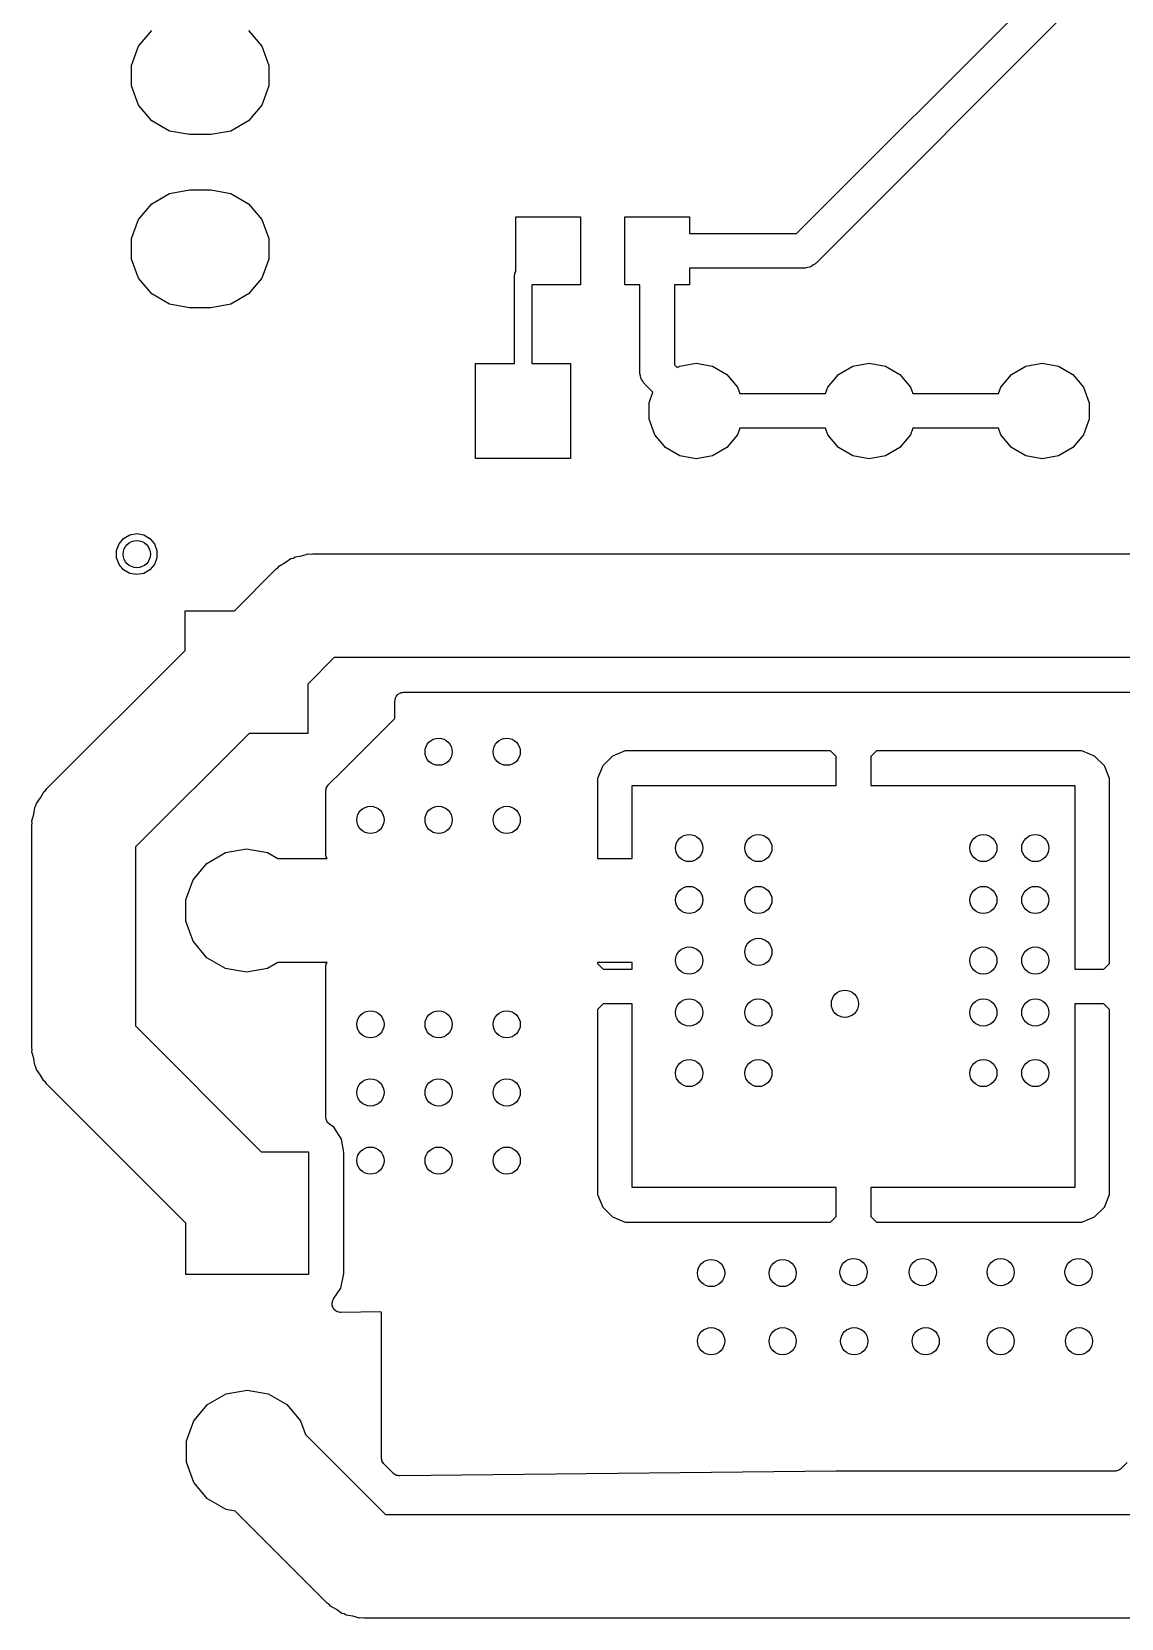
# Model space of a CAD drawing. Extents: x 10 to 287, y -200 to -10.
# Drawn here: x 81.03 to 97.02, y -140.72 to -117.43 of the extents above; entities that cross this region are included whole.
import ezdxf

# ---------------------------------------------------------------- set-up
doc = ezdxf.new("R2010")
doc.units = 0
doc.header["$MEASUREMENT"] = 0
doc.layers.add('BLACK', color=7, linetype='CONTINUOUS')

msp = doc.modelspace()

# ---------------------------------------------------------------- linework, layer by layer
at = {"layer": 'Black'}
for p, q in [((92.2548, -120.396), (95.9798, -116.671)), ((96.3408, -117.028), (92.5396, -120.83)), ((82.5958, -117.648), (82.7886, -117.418)), ((84.2114, -117.418), (84.4042, -117.648)), ((82.4932, -117.93), (82.5958, -117.648)), ((84.4042, -117.648), (84.5068, -117.93)), ((82.4932, -118.23), (82.4932, -117.93)), ((84.5068, -117.93), (84.5068, -118.23)), ((82.5958, -118.512), (82.4932, -118.23)), ((84.5068, -118.23), (84.4042, -118.512)), ((82.7886, -118.742), (82.5958, -118.512)), ((84.4042, -118.512), (84.2114, -118.742)), ((83.0483, -118.892), (82.7886, -118.742)), ((83.3437, -118.944), (83.0483, -118.892)), ((83.6563, -118.944), (83.3437, -118.944)), ((83.9517, -118.892), (83.6563, -118.944)), ((84.2114, -118.742), (83.9517, -118.892)), ((82.7886, -119.958), (83.0483, -119.808)), ((83.0483, -119.808), (83.3437, -119.756)), ((83.3437, -119.756), (83.6563, -119.756)), ((83.6563, -119.756), (83.9517, -119.808)), ((83.9517, -119.808), (84.2114, -119.958)), ((82.5958, -120.188), (82.7886, -119.958)), ((84.2114, -119.958), (84.4042, -120.188)), ((82.4932, -120.47), (82.5958, -120.188)), ((84.4042, -120.188), (84.5068, -120.47)), ((88.1329, -120.953), (88.1329, -120.15)), ((88.1329, -120.15), (89.0829, -120.15)), ((89.0829, -120.15), (89.0829, -121.15)), ((89.7331, -121.15), (89.7331, -120.15)), ((89.7331, -120.15), (90.6831, -120.15)), ((90.6831, -120.15), (90.6831, -120.396)), ((82.4932, -120.77), (82.4932, -120.47)), ((84.5068, -120.47), (84.5068, -120.77)), ((90.6831, -120.396), (92.2548, -120.396)), ((82.5958, -121.052), (82.4932, -120.77)), ((84.5068, -120.77), (84.4042, -121.052)), ((92.5396, -120.83), (92.5305, -120.836)), ((82.7886, -121.282), (82.5958, -121.052)), ((84.4042, -121.052), (84.2114, -121.282)), ((88.1126, -121.018), (88.1136, -121.013)), ((88.1126, -122.301), (88.1126, -121.018)), ((88.1131, -121.007), (88.1174, -120.991)), ((88.1136, -121.013), (88.1131, -121.007)), ((88.1174, -120.991), (88.1203, -120.975)), ((88.1203, -120.975), (88.1231, -120.97)), ((88.1231, -120.97), (88.1245, -120.965)), ((88.1245, -120.965), (88.1329, -120.953)), ((92.36, -120.904), (90.6831, -120.904)), ((90.6831, -120.904), (90.6831, -121.15)), ((92.371, -120.902), (92.36, -120.904)), ((92.3821, -120.903), (92.371, -120.902)), ((92.4142, -120.894), (92.3821, -120.903)), ((92.4469, -120.889), (92.4142, -120.894)), ((92.4566, -120.883), (92.4469, -120.889)), ((92.4673, -120.88), (92.4566, -120.883)), ((92.4945, -120.861), (92.4673, -120.88)), ((92.5233, -120.845), (92.4945, -120.861)), ((92.5305, -120.836), (92.5233, -120.845)), ((83.0483, -121.432), (82.7886, -121.282)), ((84.2114, -121.282), (83.9517, -121.432)), ((89.0829, -121.15), (88.3666, -121.15)), ((88.3666, -121.15), (88.3666, -122.301)), ((89.9541, -121.15), (89.7331, -121.15)), ((89.9541, -122.428), (89.9541, -121.15)), ((90.6831, -121.15), (90.4621, -121.15)), ((90.4621, -121.15), (90.4621, -122.323)), ((83.3437, -121.484), (83.0483, -121.432)), ((83.6563, -121.484), (83.3437, -121.484)), ((83.9517, -121.432), (83.6563, -121.484)), ((87.5411, -123.698), (87.5411, -122.301)), ((87.5411, -122.301), (88.1126, -122.301)), ((88.3666, -122.301), (88.9381, -122.301)), ((88.9381, -122.301), (88.9381, -123.698)), ((89.956, -122.439), (89.9541, -122.428)), ((89.9551, -122.45), (89.956, -122.439)), ((89.9637, -122.482), (89.9551, -122.45)), ((90.4621, -122.323), (90.5018, -122.363)), ((90.5018, -122.363), (90.5398, -122.341)), ((90.5398, -122.341), (90.7796, -122.298)), ((90.7796, -122.298), (91.0194, -122.341)), ((91.0194, -122.341), (91.2303, -122.462)), ((91.2303, -122.462), (91.3868, -122.649)), ((92.7124, -122.649), (92.8689, -122.462)), ((92.8689, -122.462), (93.0798, -122.341)), ((93.0798, -122.341), (93.3196, -122.298)), ((93.3196, -122.298), (93.5594, -122.341)), ((93.5594, -122.341), (93.7703, -122.462)), ((93.7703, -122.462), (93.9268, -122.649)), ((95.2524, -122.649), (95.4089, -122.462)), ((95.4089, -122.462), (95.6198, -122.341)), ((95.6198, -122.341), (95.8596, -122.298)), ((95.8596, -122.298), (96.0994, -122.341)), ((96.0994, -122.341), (96.3103, -122.462)), ((96.3103, -122.462), (96.4668, -122.649)), ((89.9694, -122.515), (89.9637, -122.482)), ((89.975, -122.525), (89.9694, -122.515)), ((89.9779, -122.535), (89.975, -122.525)), ((89.9969, -122.563), (89.9779, -122.535)), ((90.0135, -122.591), (89.9969, -122.563)), ((90.0221, -122.598), (90.0135, -122.591)), ((90.0285, -122.608), (90.0221, -122.598)), ((90.145, -122.724), (90.0285, -122.608)), ((91.3868, -122.649), (91.422, -122.745)), ((92.6772, -122.745), (92.7124, -122.649)), ((93.9268, -122.649), (93.962, -122.745)), ((95.2172, -122.745), (95.2524, -122.649)), ((96.4668, -122.649), (96.5501, -122.878)), ((90.0891, -122.878), (90.145, -122.724)), ((90.0891, -123.121), (90.0891, -122.878)), ((91.422, -122.745), (92.6772, -122.745)), ((93.962, -122.745), (95.2172, -122.745)), ((96.5501, -122.878), (96.5501, -123.121)), ((90.1724, -123.35), (90.0891, -123.121)), ((96.5501, -123.121), (96.4668, -123.35)), ((90.3289, -123.537), (90.1724, -123.35)), ((91.3868, -123.35), (91.2303, -123.537)), ((91.422, -123.253), (91.3868, -123.35)), ((92.6772, -123.253), (91.422, -123.253)), ((92.7124, -123.35), (92.6772, -123.253)), ((92.8689, -123.537), (92.7124, -123.35)), ((93.9268, -123.35), (93.7703, -123.537)), ((93.962, -123.253), (93.9268, -123.35)), ((95.2172, -123.253), (93.962, -123.253)), ((95.2524, -123.35), (95.2172, -123.253)), ((95.4089, -123.537), (95.2524, -123.35)), ((96.4668, -123.35), (96.3103, -123.537)), ((90.5398, -123.658), (90.3289, -123.537)), ((91.2303, -123.537), (91.0194, -123.658)), ((93.0798, -123.658), (92.8689, -123.537)), ((93.7703, -123.537), (93.5594, -123.658)), ((95.6198, -123.658), (95.4089, -123.537)), ((96.3103, -123.537), (96.0994, -123.658)), ((88.9381, -123.698), (87.5411, -123.698)), ((90.7796, -123.701), (90.5398, -123.658)), ((91.0194, -123.658), (90.7796, -123.701)), ((93.3196, -123.701), (93.0798, -123.658)), ((93.5594, -123.658), (93.3196, -123.701)), ((95.8596, -123.701), (95.6198, -123.658)), ((96.0994, -123.658), (95.8596, -123.701)), ((82.2737, -125.048), (82.3094, -124.95)), ((82.3094, -124.95), (82.3766, -124.87)), ((82.3766, -124.87), (82.4671, -124.817)), ((82.4671, -124.817), (82.57, -124.799)), ((82.57, -124.799), (82.6729, -124.817)), ((82.6729, -124.817), (82.7634, -124.87)), ((82.7634, -124.87), (82.8306, -124.95)), ((82.8306, -124.95), (82.8663, -125.048)), ((82.2737, -125.152), (82.2737, -125.048)), ((82.3094, -125.25), (82.2737, -125.152)), ((82.3766, -125.33), (82.3094, -125.25)), ((82.8306, -125.25), (82.7634, -125.33)), ((82.8663, -125.152), (82.8306, -125.25)), ((82.8663, -125.048), (82.8663, -125.152)), ((84.6632, -125.273), (84.7494, -125.223)), ((84.7494, -125.223), (84.831, -125.166)), ((84.831, -125.166), (84.8633, -125.158)), ((84.8633, -125.158), (84.8924, -125.141)), ((84.8924, -125.141), (84.9904, -125.124)), ((84.9904, -125.124), (85.0866, -125.098)), ((85.0866, -125.098), (85.12, -125.101)), ((85.12, -125.101), (85.153, -125.095)), ((85.153, -125.095), (85.363, -125.095)), ((85.363, -125.095), (101.347, -125.095)), ((82.4671, -125.383), (82.3766, -125.33)), ((82.57, -125.401), (82.4671, -125.383)), ((82.6729, -125.383), (82.57, -125.401)), ((82.7634, -125.33), (82.6729, -125.383)), ((84.0024, -125.93), (84.6142, -125.318)), ((84.6142, -125.318), (84.6416, -125.299)), ((84.6416, -125.299), (84.6632, -125.273)), ((83.28, -126.512), (83.28, -125.93)), ((83.28, -125.93), (84.0024, -125.93)), ((81.2512, -128.541), (83.28, -126.512)), ((85.4686, -126.619), (85.08, -127.008)), ((101.347, -126.619), (85.4686, -126.619)), ((85.08, -127.008), (85.08, -127.73)), ((86.36, -127.254), (86.3619, -127.243)), ((86.36, -127.496), (86.36, -127.254)), ((86.3619, -127.232), (86.3657, -127.222)), ((86.3619, -127.243), (86.3619, -127.232)), ((86.3657, -127.222), (86.3677, -127.211)), ((86.3677, -127.211), (86.3732, -127.201)), ((86.3732, -127.201), (86.377, -127.191)), ((86.377, -127.191), (86.3842, -127.182)), ((86.3842, -127.182), (86.3897, -127.172)), ((86.3897, -127.172), (86.3982, -127.165)), ((86.3982, -127.165), (86.4054, -127.157)), ((86.4054, -127.157), (86.415, -127.151)), ((86.415, -127.151), (86.4235, -127.144)), ((86.4235, -127.144), (86.4339, -127.14)), ((86.4339, -127.14), (86.4436, -127.135)), ((86.4436, -127.135), (86.4545, -127.133)), ((86.4545, -127.133), (86.4649, -127.129)), ((86.4649, -127.129), (86.4761, -127.129)), ((86.4761, -127.129), (86.487, -127.127)), ((86.487, -127.127), (97.409, -127.127)), ((85.5893, -128.279), (86.351, -127.517)), ((86.351, -127.517), (86.3579, -127.507)), ((86.3579, -127.507), (86.36, -127.496)), ((84.2176, -127.73), (82.552, -129.396)), ((85.08, -127.73), (84.2176, -127.73)), ((89.74, -127.987), (89.5533, -128.064)), ((92.7526, -127.987), (89.74, -127.987)), ((92.837, -128.071), (92.7526, -127.987)), ((93.4294, -127.987), (93.345, -128.071)), ((96.442, -127.987), (93.4294, -127.987)), ((96.6287, -128.064), (96.442, -127.987)), ((85.3812, -128.487), (85.5893, -128.279)), ((85.5893, -128.279), (85.5893, -128.279)), ((89.4104, -128.207), (89.3331, -128.394)), ((89.5533, -128.064), (89.4104, -128.207)), ((92.837, -128.495), (92.837, -128.071)), ((93.345, -128.071), (93.345, -128.495)), ((96.7716, -128.207), (96.6287, -128.064)), ((96.8489, -128.394), (96.7716, -128.207)), ((85.3559, -128.523), (85.3654, -128.509)), ((85.3654, -128.509), (85.3737, -128.495)), ((85.3737, -128.495), (85.378, -128.491)), ((85.378, -128.491), (85.3812, -128.487)), ((89.3331, -128.394), (89.3331, -129.568)), ((89.8411, -129.568), (89.8411, -128.495)), ((89.8411, -128.495), (92.837, -128.495)), ((93.345, -128.495), (96.3409, -128.495)), ((96.3409, -128.495), (96.3409, -131.191)), ((96.8489, -131.107), (96.8489, -128.394)), ((81.0994, -128.758), (81.1565, -128.676)), ((81.1565, -128.676), (81.2063, -128.59)), ((81.2063, -128.59), (81.232, -128.569)), ((81.232, -128.569), (81.2512, -128.541)), ((85.344, -128.577), (85.345, -128.571)), ((85.344, -129.5), (85.344, -128.577)), ((85.3445, -128.566), (85.3488, -128.55)), ((85.345, -128.571), (85.3445, -128.566)), ((85.3488, -128.55), (85.3517, -128.533)), ((85.3517, -128.533), (85.3545, -128.528)), ((85.3545, -128.528), (85.3559, -128.523)), ((81.0309, -129.014), (81.0567, -128.917)), ((81.0567, -128.917), (81.074, -128.819)), ((81.074, -128.819), (81.0907, -128.79)), ((81.0907, -128.79), (81.0994, -128.758)), ((81.028, -129.08), (81.0338, -129.047)), ((81.028, -132.34), (81.028, -129.08)), ((81.0338, -129.047), (81.0309, -129.014)), ((82.552, -129.396), (82.552, -132.024)), ((83.871, -129.481), (84.18, -129.427)), ((84.18, -129.427), (84.489, -129.481)), ((83.3976, -129.878), (83.5993, -129.638)), ((83.5993, -129.638), (83.871, -129.481)), ((84.489, -129.481), (84.6396, -129.568)), ((84.6396, -129.568), (85.3638, -129.568)), ((85.3462, -129.513), (85.344, -129.5)), ((85.3465, -129.526), (85.3462, -129.513)), ((85.35, -129.534), (85.3465, -129.526)), ((85.3517, -129.544), (85.35, -129.534)), ((85.358, -129.555), (85.3517, -129.544)), ((85.3626, -129.567), (85.358, -129.555)), ((85.3638, -129.568), (85.3626, -129.567)), ((89.3331, -129.568), (89.8411, -129.568)), ((83.2903, -130.173), (83.3976, -129.878)), ((83.2903, -130.487), (83.2903, -130.173)), ((83.3976, -130.782), (83.2903, -130.487)), ((83.5993, -131.022), (83.3976, -130.782)), ((83.871, -131.179), (83.5993, -131.022)), ((84.18, -131.233), (83.871, -131.179)), ((84.489, -131.179), (84.18, -131.233)), ((84.6396, -131.092), (84.489, -131.179)), ((85.3638, -131.092), (84.6396, -131.092)), ((85.344, -131.16), (85.3462, -131.147)), ((85.344, -131.731), (85.344, -131.16)), ((85.3462, -131.147), (85.3465, -131.134)), ((85.3465, -131.134), (85.35, -131.126)), ((85.35, -131.126), (85.3517, -131.116)), ((85.3517, -131.116), (85.358, -131.105)), ((85.358, -131.105), (85.3626, -131.093)), ((85.3626, -131.093), (85.3638, -131.092)), ((89.3331, -131.092), (89.3331, -131.107)), ((89.8411, -131.092), (89.3331, -131.092)), ((89.3331, -131.107), (89.4174, -131.191)), ((89.4174, -131.191), (89.8411, -131.191)), ((89.8411, -131.191), (89.8411, -131.092)), ((96.3409, -131.191), (96.7646, -131.191)), ((96.7646, -131.191), (96.8489, -131.107)), ((85.344, -133.222), (85.344, -131.731)), ((89.4174, -131.699), (89.3331, -131.783)), ((89.8411, -131.699), (89.4174, -131.699)), ((89.8411, -134.395), (89.8411, -131.699)), ((96.3409, -131.699), (96.3409, -134.395)), ((96.7646, -131.699), (96.3409, -131.699)), ((96.8489, -131.783), (96.7646, -131.699)), ((89.3331, -131.783), (89.3331, -134.496)), ((96.8489, -134.496), (96.8489, -131.783)), ((82.552, -132.024), (84.3976, -133.87)), ((81.0338, -132.373), (81.028, -132.34)), ((81.0309, -132.406), (81.0338, -132.373)), ((81.0567, -132.503), (81.0309, -132.406)), ((81.074, -132.601), (81.0567, -132.503)), ((81.0907, -132.63), (81.074, -132.601)), ((81.0994, -132.662), (81.0907, -132.63)), ((81.1565, -132.744), (81.0994, -132.662)), ((81.2063, -132.83), (81.1565, -132.744)), ((81.232, -132.851), (81.2063, -132.83)), ((81.2512, -132.879), (81.232, -132.851)), ((83.29, -134.918), (81.2512, -132.879)), ((85.3441, -133.223), (85.344, -133.222)), ((85.344, -133.224), (85.3441, -133.223)), ((85.3452, -133.364), (85.344, -133.224)), ((85.3483, -133.38), (85.3452, -133.364)), ((85.3499, -133.397), (85.3483, -133.38)), ((85.3523, -133.402), (85.3499, -133.397)), ((85.3533, -133.407), (85.3523, -133.402)), ((85.3618, -133.422), (85.3533, -133.407)), ((85.369, -133.437), (85.3618, -133.422)), ((85.3729, -133.44), (85.369, -133.437)), ((85.3756, -133.445), (85.3729, -133.44)), ((85.3886, -133.456), (85.3756, -133.445)), ((85.4006, -133.467), (85.3886, -133.456)), ((85.4612, -133.509), (85.4006, -133.467)), ((85.5729, -133.683), (85.4612, -133.509)), ((84.3976, -133.87), (85.09, -133.87)), ((85.09, -133.87), (85.09, -135.67)), ((85.6104, -133.882), (85.5729, -133.683)), ((85.6104, -135.657), (85.6104, -133.882)), ((89.3331, -134.496), (89.4104, -134.683)), ((92.837, -134.395), (89.8411, -134.395)), ((92.837, -134.819), (92.837, -134.395)), ((96.3409, -134.395), (93.345, -134.395)), ((93.345, -134.395), (93.345, -134.819)), ((96.7716, -134.683), (96.8489, -134.496)), ((89.4104, -134.683), (89.5533, -134.826)), ((96.6287, -134.826), (96.7716, -134.683)), ((83.29, -135.67), (83.29, -134.918)), ((89.5533, -134.826), (89.74, -134.903)), ((89.74, -134.903), (92.7526, -134.903)), ((92.7526, -134.903), (92.837, -134.819)), ((93.345, -134.819), (93.4294, -134.903)), ((93.4294, -134.903), (96.442, -134.903)), ((96.442, -134.903), (96.6287, -134.826)), ((85.09, -135.67), (83.29, -135.67)), ((85.5671, -135.871), (85.6104, -135.657)), ((85.4595, -136.029), (85.5671, -135.871)), ((85.438, -136.113), (85.4392, -136.097)), ((85.4395, -136.118), (85.438, -136.113)), ((85.439, -136.08), (85.4409, -136.075)), ((85.4392, -136.097), (85.439, -136.08)), ((85.4396, -136.124), (85.4395, -136.118)), ((85.4454, -136.14), (85.4396, -136.124)), ((85.4409, -136.075), (85.4413, -136.069)), ((85.4413, -136.069), (85.4481, -136.054)), ((85.4499, -136.156), (85.4454, -136.14)), ((85.4481, -136.054), (85.4536, -136.038)), ((85.4532, -136.16), (85.4499, -136.156)), ((85.4552, -136.165), (85.4532, -136.16)), ((85.4536, -136.038), (85.4572, -136.034)), ((85.466, -136.178), (85.4552, -136.165)), ((85.4572, -136.034), (85.4595, -136.029)), ((85.4756, -136.191), (85.466, -136.178)), ((85.4803, -136.195), (85.4756, -136.191)), ((85.484, -136.199), (85.4803, -136.195)), ((85.4984, -136.207), (85.484, -136.199)), ((85.512, -136.216), (85.4984, -136.207)), ((85.5175, -136.218), (85.512, -136.216)), ((85.5224, -136.22), (85.5175, -136.218)), ((85.5388, -136.223), (85.5224, -136.22)), ((85.5548, -136.227), (85.5388, -136.223)), ((85.5604, -136.227), (85.5548, -136.227)), ((85.566, -136.228), (85.5604, -136.227)), ((86.1478, -136.22), (85.566, -136.228)), ((86.1578, -136.222), (86.1478, -136.22)), ((86.16, -136.233), (86.1578, -136.222)), ((86.16, -137.549), (86.16, -136.233)), ((83.4076, -137.818), (83.6093, -137.578)), ((83.6093, -137.578), (83.881, -137.421)), ((83.881, -137.421), (84.19, -137.367)), ((84.19, -137.367), (84.499, -137.421)), ((84.499, -137.421), (84.7707, -137.578)), ((84.7707, -137.578), (84.9724, -137.818)), ((86.16, -138.361), (86.16, -137.549)), ((83.3003, -138.113), (83.4076, -137.818)), ((84.9724, -137.818), (85.0448, -138.017)), ((85.0448, -138.017), (86.2196, -139.192)), ((83.3003, -138.427), (83.3003, -138.113)), ((83.4076, -138.722), (83.3003, -138.427)), ((86.161, -138.367), (86.16, -138.361)), ((86.1605, -138.372), (86.161, -138.367)), ((86.1648, -138.388), (86.1605, -138.372)), ((86.1677, -138.405), (86.1648, -138.388)), ((86.1705, -138.41), (86.1677, -138.405)), ((86.1719, -138.415), (86.1705, -138.41)), ((86.1814, -138.429), (86.1719, -138.415)), ((86.1897, -138.443), (86.1814, -138.429)), ((86.194, -138.447), (86.1897, -138.443)), ((86.1972, -138.451), (86.194, -138.447)), ((86.3359, -138.59), (86.1972, -138.451)), ((97.0093, -138.527), (96.9949, -138.536)), ((97.0129, -138.523), (97.0093, -138.527)), ((97.0175, -138.52), (97.0129, -138.523)), ((97.1073, -138.43), (97.0175, -138.52)), ((83.6093, -138.962), (83.4076, -138.722)), ((86.3411, -138.593), (86.3359, -138.59)), ((86.3452, -138.598), (86.3411, -138.593)), ((86.359, -138.606), (86.3452, -138.598)), ((86.3721, -138.615), (86.359, -138.606)), ((86.3781, -138.617), (86.3721, -138.615)), ((86.3836, -138.62), (86.3781, -138.617)), ((86.3993, -138.622), (86.3836, -138.62)), ((86.4147, -138.627), (86.3993, -138.622)), ((86.4209, -138.626), (86.4147, -138.627)), ((86.4271, -138.627), (86.4209, -138.626)), ((92.8366, -138.557), (86.4271, -138.627)), ((92.8374, -138.557), (92.8366, -138.557)), ((96.9277, -138.557), (92.8374, -138.557)), ((96.9332, -138.556), (96.9277, -138.557)), ((96.9387, -138.557), (96.9332, -138.556)), ((96.9548, -138.552), (96.9387, -138.557)), ((96.9711, -138.549), (96.9548, -138.552)), ((96.9759, -138.547), (96.9711, -138.549)), ((96.9813, -138.545), (96.9759, -138.547)), ((96.9949, -138.536), (96.9813, -138.545)), ((83.881, -139.119), (83.6093, -138.962)), ((84.0149, -139.143), (83.881, -139.119)), ((85.3652, -140.493), (84.0149, -139.143)), ((86.2196, -139.192), (88.519, -139.192)), ((88.519, -139.192), (100.838, -139.192)), ((85.3926, -140.512), (85.3652, -140.493)), ((85.4142, -140.538), (85.3926, -140.512)), ((85.5004, -140.588), (85.4142, -140.538)), ((85.582, -140.645), (85.5004, -140.588)), ((85.6143, -140.653), (85.582, -140.645)), ((85.6434, -140.67), (85.6143, -140.653)), ((85.7414, -140.687), (85.6434, -140.67)), ((85.8376, -140.713), (85.7414, -140.687)), ((85.871, -140.71), (85.8376, -140.713)), ((85.904, -140.716), (85.871, -140.71)), ((88.519, -140.716), (85.904, -140.716)), ((100.838, -140.716), (88.519, -140.716))]:
    msp.add_line(p, q, dxfattribs=at)
for centre in [(82.57, -125.1), (87, -128), (88, -128), (86, -129), (87, -129), (88, -129), (90.678, -129.413), (91.694, -129.413), (94.996, -129.413), (95.758, -129.413), (90.678, -130.175), (91.694, -130.175), (94.996, -130.175), (95.758, -130.175), (91.694, -130.937), (90.678, -131.064), (94.996, -131.064), (95.758, -131.064), (92.964, -131.699), (90.678, -131.826), (91.694, -131.826), (94.996, -131.826), (95.758, -131.826), (86, -132), (87, -132), (88, -132), (90.678, -132.715), (91.694, -132.715), (94.996, -132.715), (95.758, -132.715), (86, -133), (87, -133), (88, -133), (86, -134), (87, -134), (88, -134), (91, -135.65), (92.05, -135.65), (93.091, -135.636), (94.107, -135.636), (95.25, -135.636), (96.393, -135.636), (91, -136.65), (92.05, -136.65), (93.1, -136.65), (94.15, -136.65), (95.25, -136.65), (96.4, -136.65)]:
    msp.add_circle(centre, 0.1994, dxfattribs=at)

doc.saveas('drawing.dxf')
